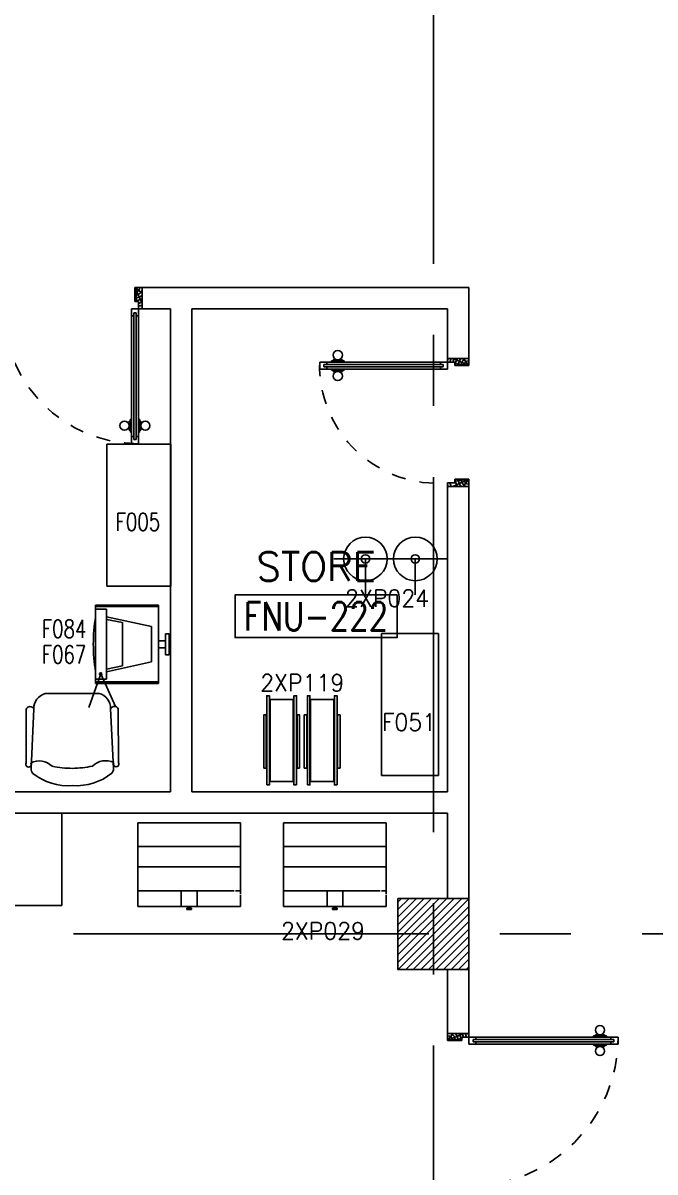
# Model space of a CAD drawing. Extents: x 88852.7 to 88945.7, y 39921.6 to 40001.1.
# Drawn here: x 88865.08 to 88869.53, y 39971.22 to 39979.31 of the extents above; entities that cross this region are included whole.
import ezdxf
from ezdxf.enums import TextEntityAlignment as Align

# ---------------------------------------------------------------- set-up
doc = ezdxf.new("R2010")
doc.units = 0
doc.header["$MEASUREMENT"] = 0
doc.linetypes.add('CENTERX2', pattern=[4, 2.5, -0.5, 0.5, -0.5])
doc.linetypes.add('HIDDEN', pattern=[0.375, 0.25, -0.125])
doc.layers.get('0').update_dxf_attribs({"linetype": 'CONTINUOUS'})
for name, color, linetype in [('A-TEXT', 7, 'CONTINUOUS'), ('AXES', 11, 'CENTERX2'), ('COL', 2, 'CONTINUOUS'), ('DOOR', 7, 'CONTINUOUS'), ('HAT', 8, 'CONTINUOUS'), ('MEDICAL', 4, 'CONTINUOUS'), ('NON-MEDICAL', 4, 'CONTINUOUS'), ('RM-BOX', 4, 'CONTINUOUS'), ('RM-NAME', 2, 'CONTINUOUS'), ('RM-NO', 2, 'CONTINUOUS'), ('WALL', 4, 'CONTINUOUS')]:
    doc.layers.add(name, color=color, linetype=linetype)
doc.styles.add('ROMANS', font='ROMANS.shx', dxfattribs={"width": 0.6})

# ---------------------------------------------------------------- blocks, each defined once
blk = doc.blocks.new('D1000')
at = {"layer": 'DOOR', "color": 7, "linetype": 'ByBlock'}
for p, q in [((0, 0), (-150, 0)), ((-150, 0), (-150, -25)), ((-150, 0), (0, 0)), ((0, -50), (-113.7, 0)), ((0, -50), (-40.1, 0)), ((0, -50), (0, 0)), ((-1050, -25.2), (-1100, -25.2)), ((-1100, -75.2), (-1100, -25.2)), ((-1100, -25.2), (-1100, -75.2)), ((-1050, -75.2), (-1100, -75.2)), ((-1050, -42.2), (-1070, -42.2)), ((-1070, -42.2), (-1070, -58.2)), ((-1050, -58.2), (-1070, -58.2)), ((-1050, -25.2), (-1050, -42.2)), ((-1050, -58.2), (-1050, -75.2)), ((-927.6, -18), (-1017.6, -18)), ((-1017.6, -25.2), (-1017.6, -18)), ((-1017.6, -75.2), (-1017.6, -82.4)), ((-1005, -9), (-940.2, -9)), ((-1005, -18), (-1005, -9)), ((-1005, -18), (-940.2, -18)), ((-940.2, -18), (-940.2, -9)), ((-927.6, -25.2), (-927.6, -18)), ((-927.6, -75.2), (-927.6, -82.4)), ((-200, -42), (-200, -25)), ((-200, -25), (-150, -25)), ((-180, -42), (-200, -42)), ((-200, -75), (-200, -58)), ((-200, -58), (-180, -58)), ((-150, -75), (-200, -75)), ((-180, -58), (-180, -42)), ((-150, -75), (-150, -25)), ((-150, -25), (-100, -25)), ((-100, -25), (-100, -50)), ((0, -50), (-100, -36.6)), ((-100, -50), (0, -50)), ((-927.6, -82.4), (-1017.6, -82.4)), ((-1005, -82.4), (-940.2, -82.4)), ((-1005, -82.4), (-1005, -91.4)), ((-1005, -91.4), (-940.2, -91.4)), ((-940.2, -82.4), (-940.2, -91.4)), ((0, -950), (-113.7, -1000)), ((-100, -975), (-100, -950)), ((0, -950), (-100, -963.4)), ((-100, -950), (0, -950)), ((0, -950), (-40.1, -1000)), ((0, -950), (0, -1000)), ((-150, -975), (-100, -975)), ((-150, -1000), (-150, -975)), ((-150, -1000), (0, -1000)), ((0, -1000), (-150, -1000))]:
    blk.add_line(p, q, dxfattribs=at)
at = {"layer": 'DOOR', "linetype": 'ByBlock'}
for p, q in [((-200, -25), (-1050, -25.2)), ((-200, -42), (-1050, -42.2)), ((-200, -58), (-1050, -58.2)), ((-1050, -75.2), (-200, -75))]:
    blk.add_line(p, q, dxfattribs=at)
at = {"layer": 'DOOR', "color": 7, "linetype": 'ByBlock'}
for centre in [(-972.6, 23.4), (-972.6, -123.7)]:
    blk.add_circle(centre, 32.4, dxfattribs=at)
for centre, radius, start, end in [((0, -50), 134.4, 158.15985, 169.28002), ((0, -50), 74.4, 137.77643, 180), ((0, -50), 54.4, 113.20738, 180), ((0, -50), 154.4, 161.10529, 166.28577), ((0, -50), 114.4, 154.08384, 167.37743), ((0, -50), 94.4, 148.01819, 180), ((0, -50), 34.4, 90, 180), ((0, -50), 14.4, 90, 180), ((0, -950), 94.4, 180, 211.98181), ((0, -950), 74.4, 180, 222.22357), ((0, -950), 54.4, 180, 246.79262), ((0, -950), 34.4, 180, 270), ((0, -950), 14.4, 180, 270), ((0, -950), 154.4, 193.71423, 198.89471), ((0, -950), 134.4, 190.71998, 201.84015)]:
    blk.add_arc(centre, radius, start, end, dxfattribs=at)
at = {"layer": 'DOOR', "linetype": 'HIDDEN', "ltscale": 0.5}
blk.add_arc((-149.4, -24.5), 950.5, 180.04344, 269.96673, dxfattribs=at)
blk = doc.blocks.new('DOOR-110')
at = {"layer": 'DOOR', "color": 0, "linetype": 'ByBlock'}
for p, q in [((0, 1050), (0, 1100)), ((150, 1100), (0, 1100)), ((100, 1075), (100, 1050)), ((150, 1075), (100, 1075)), ((150, 1100), (150, 1075)), ((150, 1025), (150, 1075)), ((200, 1075), (150, 1075)), ((180, 1042), (180, 1058)), ((180, 1058), (200, 1058)), ((200, 1058), (200, 1075)), ((1027.6, 1075), (1027.6, 1082.2)), ((1027.6, 1082.2), (1117.6, 1082.2)), ((1040.2, 1082.2), (1040.2, 1091.2)), ((1105, 1091.2), (1040.2, 1091.2)), ((1105, 1082.2), (1040.2, 1082.2)), ((1105, 1082.2), (1105, 1091.2)), ((1117.6, 1075), (1117.6, 1082.2)), ((1150, 1075), (1150, 1058)), ((1150, 1075), (1200, 1075)), ((1150, 1058), (1170, 1058)), ((1170, 1058), (1170, 1042)), ((1200, 1075), (1200, 1025)), ((1200, 1025), (1200, 1075)), ((100, 1050), (0, 1050)), ((150, 1025), (200, 1025)), ((200, 1042), (180, 1042)), ((200, 1025), (200, 1042)), ((1027.6, 1025), (1027.6, 1017.8)), ((1027.6, 1017.8), (1117.6, 1017.8)), ((1040.2, 1017.8), (1040.2, 1008.8)), ((1105, 1017.8), (1040.2, 1017.8)), ((1105, 1008.8), (1040.2, 1008.8)), ((1105, 1017.8), (1105, 1008.8)), ((1117.6, 1025), (1117.6, 1017.8)), ((1150, 1042), (1150, 1025)), ((1150, 1042), (1170, 1042)), ((1150, 1025), (1200, 1025)), ((100, 50), (0, 50)), ((0, 50), (0, 0)), ((0, 0), (150, 0)), ((150, 0), (0, 0)), ((100, 25), (100, 50)), ((150, 25), (100, 25)), ((150, 0), (150, 25))]:
    blk.add_line(p, q, dxfattribs=at)
at = {"layer": 'DOOR', "linetype": 'ByBlock'}
for p, q in [((0, 1100), (150, 1100)), ((200, 1075), (1150, 1075)), ((200, 1058), (1150, 1058)), ((200, 1042), (1150, 1042)), ((1150, 1025), (200, 1025))]:
    blk.add_line(p, q, dxfattribs=at)
at = {"layer": 'DOOR', "color": 9, "linetype": 'ByBlock'}
for p, q in [((0, 1050), (40.1, 1100)), ((0, 1050), (113.7, 1100)), ((0, 1050), (100, 1063.4)), ((0, 50), (40.1, 0)), ((0, 50), (113.7, 0)), ((0, 50), (100, 36.6))]:
    blk.add_line(p, q, dxfattribs=at)
at = {"layer": 'DOOR', "color": 0, "linetype": 'ByBlock'}
for centre in [(1072.6, 1123.5), (1072.6, 976.5)]:
    blk.add_circle(centre, 32.4, dxfattribs=at)
at = {"layer": 'DOOR', "color": 9, "linetype": 'ByBlock'}
for centre, radius, start, end in [((0, 1050), 34.4, 0, 90), ((0, 1050), 14.4, 0, 90), ((0, 1050), 54.4, 0, 66.79262), ((0, 1050), 74.4, 0, 42.22357), ((0, 1050), 94.4, 0, 31.98181), ((0, 1050), 114.4, 12.62257, 25.91616), ((0, 1050), 134.4, 10.71998, 21.84015), ((0, 1050), 154.4, 13.71423, 18.89471), ((0, 50), 14.4, 270, 0), ((0, 50), 34.4, 270, 0), ((0, 50), 54.4, 293.20738, 0), ((0, 50), 74.4, 317.77643, 0), ((0, 50), 94.4, 328.01819, 0), ((0, 50), 134.4, 338.15985, 349.28002), ((0, 50), 154.4, 341.10529, 346.28577)]:
    blk.add_arc(centre, radius, start, end, dxfattribs=at)
at = {"layer": 'DOOR', "linetype": 'HIDDEN', "ltscale": 0.5}
blk.add_arc((150, 1075), 1050, 270, 0, dxfattribs=at)
at = {"layer": 'WALL', "linetype": 'ByBlock'}
for p, q in [((0, 1100), (150, 1100)), ((0, 0), (150, 0))]:
    blk.add_line(p, q, dxfattribs=at)
blk = doc.blocks.new('RM1')
at = {"layer": 'RM-BOX'}
blk.add_lwpolyline([(569.9, -200), (-569.9, -200), (-569.9, -500), (569.9, -500)], close=True, dxfattribs=at)
at = {"layer": 'RM-NAME', "style": 'ROMANS'}
for tag, p in [('ROOMNAME1', (0, 323.8)), ('ROOMNAME2', (0, 0))]:
    blk.add_attdef(tag, text='', height=200, dxfattribs=at).set_placement(p, align=Align.MIDDLE)
at = {"layer": 'RM-NO', "style": 'ROMANS', "width": 0.8}
blk.add_attdef('ROOMNO', text='', height=200, dxfattribs=at).set_placement((0, -350), align=Align.MIDDLE)
blk = doc.blocks.new('DOOR90')
at = {"layer": 'DOOR', "linetype": 'ByBlock'}
for p, q in [((0, 0), (-150, 0)), ((-200, -25), (-1000, -25)), ((-200, -42), (-1000, -42)), ((-200, -58), (-1000, -58)), ((-1000, -75), (-200, -75))]:
    blk.add_line(p, q, dxfattribs=at)
at = {"layer": 'DOOR', "color": 0, "linetype": 'ByBlock'}
for p, q in [((-150, 0), (-150, -25)), ((-150, 0), (0, 0)), ((0, -50), (0, 0)), ((-1050, -25), (-1050, -75)), ((-1050, -75), (-1050, -25)), ((-1000, -25), (-1050, -25)), ((-1000, -75), (-1050, -75)), ((-1020, -42), (-1020, -58)), ((-1000, -42), (-1020, -42)), ((-1000, -58), (-1020, -58)), ((-1000, -25), (-1000, -42)), ((-1000, -58), (-1000, -75)), ((-967.6, -25), (-967.6, -17.8)), ((-877.6, -17.8), (-967.6, -17.8)), ((-967.6, -75), (-967.6, -82.2)), ((-955, -17.8), (-955, -8.8)), ((-955, -8.8), (-890.2, -8.8)), ((-955, -17.8), (-890.2, -17.8)), ((-890.2, -17.8), (-890.2, -8.8)), ((-877.6, -25), (-877.6, -17.8)), ((-877.6, -75), (-877.6, -82.2)), ((-200, -42), (-200, -25)), ((-200, -25), (-150, -25)), ((-180, -42), (-200, -42)), ((-200, -75), (-200, -58)), ((-200, -58), (-180, -58)), ((-150, -75), (-200, -75)), ((-180, -58), (-180, -42)), ((-150, -75), (-150, -25)), ((-150, -25), (-100, -25)), ((-100, -25), (-100, -50)), ((-100, -50), (0, -50)), ((-877.6, -82.2), (-967.6, -82.2)), ((-955, -82.2), (-955, -91.2)), ((-955, -82.2), (-890.2, -82.2)), ((-955, -91.2), (-890.2, -91.2)), ((-890.2, -82.2), (-890.2, -91.2)), ((-150, -900), (-150, -875)), ((-150, -875), (-100, -875)), ((-100, -850), (0, -850)), ((-100, -875), (-100, -850)), ((0, -850), (0, -900)), ((0, -900), (-150, -900)), ((-150, -900), (0, -900))]:
    blk.add_line(p, q, dxfattribs=at)
at = {"layer": 'DOOR', "color": 9, "linetype": 'ByBlock'}
for p, q in [((0, -50), (-113.7, 0)), ((0, -50), (-40.1, 0)), ((0, -50), (-100, -36.6)), ((0, -850), (-113.7, -900)), ((0, -850), (-100, -863.4)), ((0, -850), (-40.1, -900))]:
    blk.add_line(p, q, dxfattribs=at)
at = {"layer": 'DOOR', "color": 0, "linetype": 'ByBlock'}
for centre in [(-922.6, 23.5), (-922.6, -123.5)]:
    blk.add_circle(centre, 32.4, dxfattribs=at)
at = {"layer": 'DOOR', "color": 9, "linetype": 'ByBlock'}
for centre, radius, start, end in [((0, -50), 74.4, 137.77643, 180), ((0, -50), 54.4, 113.20738, 180), ((0, -50), 154.4, 161.10529, 166.28577), ((0, -50), 134.4, 158.15985, 169.28002), ((0, -50), 114.4, 154.08384, 167.37743), ((0, -50), 94.4, 148.01819, 180), ((0, -50), 34.4, 90, 180), ((0, -50), 14.4, 90, 180), ((0, -850), 154.4, 193.71423, 198.89471), ((0, -850), 134.4, 190.71998, 201.84015), ((0, -850), 94.4, 180, 211.98181), ((0, -850), 74.4, 180, 222.22357), ((0, -850), 54.4, 180, 246.79262), ((0, -850), 34.4, 180, 270), ((0, -850), 14.4, 180, 270)]:
    blk.add_arc(centre, radius, start, end, dxfattribs=at)
at = {"layer": 'DOOR', "linetype": 'HIDDEN', "ltscale": 0.5}
blk.add_arc((-222.2, -50), 828.2, 178.27012, 275.00304, dxfattribs=at)
blk = doc.blocks.new('COL50')
at = {"layer": 'COL'}
blk.add_lwpolyline([(-250, 250), (-250, -250), (250, -250), (250, 250)], close=True, dxfattribs=at)
blk = doc.blocks.new('*X543')
at = {"color": 0}
for p, q in [((73379.2, 162739.8), (73829.1, 163189.7)), ((73379.2, 162792.9), (73776.1, 163189.7)), ((73379.2, 162845.9), (73723, 163189.7)), ((73379.2, 162898.9), (73670, 163189.7)), ((73379.2, 162952), (73617, 163189.7)), ((73379.2, 163005), (73563.9, 163189.7)), ((73379.2, 163058), (73510.9, 163189.7)), ((73379.2, 163111.1), (73457.9, 163189.7)), ((73379.2, 163164.1), (73404.9, 163189.7)), ((73382.1, 162689.7), (73879.2, 163186.8)), ((73435.2, 162689.7), (73879.2, 163133.8)), ((73488.2, 162689.7), (73879.2, 163080.7)), ((73541.2, 162689.7), (73879.2, 163027.7)), ((73594.3, 162689.7), (73879.2, 162974.7)), ((73647.3, 162689.7), (73879.2, 162921.6)), ((73700.3, 162689.7), (73879.2, 162868.6)), ((73753.4, 162689.7), (73879.2, 162815.6)), ((73806.4, 162689.7), (73879.2, 162762.5)), ((73859.4, 162689.7), (73879.2, 162709.5))]:
    blk.add_line(p, q, dxfattribs=at)

msp = doc.modelspace()

# ---------------------------------------------------------------- linework, layer by layer
at = {"layer": 'AXES'}
for p, q in [((88867.9703, 39921.6153), (88867.9703, 40000.4279)), ((88853.4386, 39972.8996), (88876.9703, 39972.8996))]:
    msp.add_line(p, q, dxfattribs=at)
at = {"layer": 'MEDICAL'}
for p, q in [((88867.2687, 39975.539), (88867.4925, 39975.539)), ((88867.4925, 39975.539), (88867.4925, 39975.2856)), ((88867.4925, 39975.539), (88867.7162, 39975.539)), ((88867.6194, 39975.539), (88867.8432, 39975.539)), ((88867.8432, 39975.539), (88867.8432, 39975.2856)), ((88867.8432, 39975.539), (88868.067, 39975.539)), ((88865.5933, 39975.1848), (88865.5933, 39975.2144)), ((88866.0362, 39975.2144), (88865.5933, 39975.2144)), ((88866.0362, 39975.2045), (88865.5933, 39975.2045)), ((88865.5933, 39975.1848), (88865.5933, 39974.6927)), ((88865.6706, 39975.1848), (88865.5933, 39975.1848)), ((88865.6706, 39975.1848), (88865.6706, 39974.6927)), ((88866.0362, 39975.2144), (88866.0362, 39974.6632)), ((88865.6706, 39975.1321), (88865.987, 39975.0635)), ((88865.6706, 39975.1135), (88865.7832, 39975.0915)), ((88865.7832, 39975.0915), (88865.7832, 39974.786)), ((88865.987, 39975.0635), (88865.987, 39974.814)), ((88866.0854, 39975.0126), (88866.1099, 39975.0126)), ((88866.0854, 39975.0126), (88866.0854, 39974.8649)), ((88866.1099, 39975.0126), (88866.1099, 39974.8649)), ((88866.0362, 39974.9634), (88866.0854, 39974.9634)), ((88866.0362, 39974.9142), (88866.0854, 39974.9142)), ((88866.0854, 39974.8649), (88866.1099, 39974.8649)), ((88865.6706, 39974.7454), (88865.987, 39974.814)), ((88865.6706, 39974.7641), (88865.7832, 39974.786)), ((88865.6296, 39974.7292), (88865.5447, 39974.4924)), ((88865.5933, 39974.6927), (88865.5933, 39974.6632)), ((88865.6706, 39974.6927), (88865.5933, 39974.6927)), ((88865.6296, 39974.7292), (88865.7343, 39974.5006)), ((88866.0362, 39974.673), (88865.5933, 39974.673)), ((88866.0362, 39974.6632), (88865.5933, 39974.6632)), ((88866.984, 39974.5493), (88866.8215, 39974.5493)), ((88866.8215, 39974.5493), (88866.8215, 39973.9717)), ((88866.984, 39973.9717), (88866.984, 39974.5493)), ((88867.2693, 39974.5493), (88867.1068, 39974.5493)), ((88867.1068, 39974.5493), (88867.1068, 39973.9717)), ((88867.2693, 39973.9717), (88867.2693, 39974.5493)), ((88866.8215, 39973.9717), (88866.984, 39973.9717)), ((88867.1068, 39973.9717), (88867.2693, 39973.9717)), ((88866.6127, 39973.6821), (88865.8904, 39973.6821)), ((88865.8904, 39973.0932), (88865.8904, 39973.6821)), ((88866.6127, 39973.1825), (88866.6127, 39973.6821)), ((88867.6389, 39973.6821), (88866.9167, 39973.6821)), ((88866.9167, 39973.0932), (88866.9167, 39973.6821)), ((88867.6389, 39973.1825), (88867.6389, 39973.6821)), ((88866.6127, 39973.5154), (88865.8904, 39973.5154)), ((88867.6389, 39973.5154), (88866.9167, 39973.5154)), ((88866.6127, 39973.371), (88865.8904, 39973.371)), ((88867.6389, 39973.371), (88866.9167, 39973.371)), ((88866.5689, 39973.2043), (88865.8904, 39973.2043)), ((88866.196, 39973.0932), (88866.196, 39973.2043)), ((88866.3071, 39973.0932), (88866.3071, 39973.2043)), ((88866.6127, 39973.2043), (88866.5782, 39973.2043)), ((88866.6127, 39973.0932), (88866.6127, 39973.1762)), ((88867.5951, 39973.2043), (88866.9167, 39973.2043)), ((88867.2222, 39973.0932), (88867.2222, 39973.2043)), ((88867.3333, 39973.0932), (88867.3333, 39973.2043)), ((88867.6389, 39973.2043), (88867.6044, 39973.2043)), ((88867.6389, 39973.0932), (88867.6389, 39973.1762)), ((88866.6127, 39973.0932), (88865.8904, 39973.0932)), ((88866.2681, 39973.0824), (88866.2351, 39973.0824)), ((88866.2351, 39973.0715), (88866.2351, 39973.0824)), ((88866.2681, 39973.0715), (88866.2351, 39973.0715)), ((88866.2381, 39973.0715), (88866.2381, 39973.0824)), ((88866.2414, 39973.0715), (88866.2414, 39973.0824)), ((88866.2447, 39973.0715), (88866.2447, 39973.0824)), ((88866.2481, 39973.0715), (88866.2481, 39973.0824)), ((88866.2486, 39973.0824), (88866.2486, 39973.0932)), ((88866.2514, 39973.0715), (88866.2514, 39973.0824)), ((88866.2545, 39973.0824), (88866.2545, 39973.0932)), ((88866.2547, 39973.0715), (88866.2547, 39973.0824)), ((88866.2581, 39973.0715), (88866.2581, 39973.0824)), ((88866.2614, 39973.0715), (88866.2614, 39973.0824)), ((88866.2647, 39973.0715), (88866.2647, 39973.0824)), ((88866.2681, 39973.0715), (88866.2681, 39973.0824)), ((88867.6389, 39973.0932), (88866.9167, 39973.0932)), ((88867.2943, 39973.0824), (88867.2613, 39973.0824)), ((88867.2613, 39973.0715), (88867.2613, 39973.0824)), ((88867.2943, 39973.0715), (88867.2613, 39973.0715)), ((88867.2643, 39973.0715), (88867.2643, 39973.0824)), ((88867.2676, 39973.0715), (88867.2676, 39973.0824)), ((88867.271, 39973.0715), (88867.271, 39973.0824)), ((88867.2743, 39973.0715), (88867.2743, 39973.0824)), ((88867.2748, 39973.0824), (88867.2748, 39973.0932)), ((88867.2776, 39973.0715), (88867.2776, 39973.0824)), ((88867.2808, 39973.0824), (88867.2808, 39973.0932)), ((88867.281, 39973.0715), (88867.281, 39973.0824)), ((88867.2843, 39973.0715), (88867.2843, 39973.0824)), ((88867.2876, 39973.0715), (88867.2876, 39973.0824)), ((88867.291, 39973.0715), (88867.291, 39973.0824)), ((88867.2943, 39973.0715), (88867.2943, 39973.0824))]:
    msp.add_line(p, q, dxfattribs=at)
for points in [[(88866.7982, 39973.9482), (88866.8162, 39973.9482), (88866.8162, 39974.5762), (88866.7982, 39974.5762)], [(88867.0072, 39973.9482), (88866.9892, 39973.9482), (88866.9892, 39974.5762), (88867.0072, 39974.5762)], [(88867.0835, 39973.9482), (88867.1015, 39973.9482), (88867.1015, 39974.5762), (88867.0835, 39974.5762)], [(88867.2925, 39973.9482), (88867.2745, 39973.9482), (88867.2745, 39974.5762), (88867.2925, 39974.5762)], [(88866.7766, 39974.0669), (88866.7946, 39974.0669), (88866.7946, 39974.4413), (88866.7766, 39974.4413)], [(88867.0288, 39974.0669), (88867.0108, 39974.0669), (88867.0108, 39974.4413), (88867.0288, 39974.4413)], [(88867.0619, 39974.0669), (88867.0799, 39974.0669), (88867.0799, 39974.4413), (88867.0619, 39974.4413)], [(88867.3141, 39974.0669), (88867.2961, 39974.0669), (88867.2961, 39974.4413), (88867.3141, 39974.4413)]]:
    msp.add_lwpolyline(points, close=True, dxfattribs=at)
at = {"layer": 'MEDICAL', "const_width": 0.000738}
for points in [[(88865.5447, 39974.4924, 1), (88865.5447, 39974.4917, 1)], [(88865.7343, 39974.5009, 1), (88865.7343, 39974.5002, 1)]]:
    msp.add_lwpolyline(points, format="xyb", close=True, dxfattribs=at)
at = {"layer": 'MEDICAL'}
for centre, radius in [((88867.4925, 39975.539), 0.1535), ((88867.8432, 39975.539), 0.1535), ((88867.4925, 39975.539), 0.0298), ((88867.8432, 39975.539), 0.0298), ((88865.6291, 39974.7297), 0.00868), ((88865.6291, 39974.7297), 0.00533)]:
    msp.add_circle(centre, radius, dxfattribs=at)
msp.add_arc((88866.7632, 39974.9388), 1.1858, 170.61528, 189.38472, dxfattribs=at)
at = {"layer": 'NON-MEDICAL'}
for p, q in [((88865.6717, 39975.3476), (88865.6717, 39976.3476)), ((88865.6717, 39976.3476), (88866.1217, 39976.3476)), ((88866.1217, 39976.3476), (88866.1217, 39975.3476)), ((88866.1217, 39975.3476), (88865.6717, 39975.3476)), ((88867.6058, 39975.0144), (88867.6058, 39974.0144)), ((88868.0058, 39975.0144), (88867.6058, 39975.0144)), ((88868.0058, 39974.0144), (88868.0058, 39975.0144)), ((88867.6058, 39974.0144), (88868.0058, 39974.0144)), ((88865.355, 39973.7496), (88865.355, 39973.0996)), ((88861.0203, 39973.0996), (88865.355, 39973.0996))]:
    msp.add_line(p, q, dxfattribs=at)
at = {"layer": 'NON-MEDICAL', "extrusion": (0, 0, -1)}
for p, q in [((88865.4281, 39974.592), (88865.2389, 39974.5914)), ((88865.6173, 39974.5927), (88865.4281, 39974.592)), ((88865.1042, 39974.4828), (88865.1055, 39974.1045)), ((88865.1402, 39974.0632), (88865.1582, 39974.483)), ((88865.6987, 39974.4849), (88865.7197, 39974.0652)), ((88865.7528, 39974.4851), (88865.754, 39974.1067))]:
    msp.add_line(p, q, dxfattribs=at)
for centre, radius, start, end in [((-88865.2661, 39974.4869), 0.108, 357.9438, 75.40436), ((-88865.5908, 39974.488), 0.108, 104.204, 181.66456), ((-88865.1313, 39974.4689), 0.0304, 27.22552, 152.38284), ((-88865.7258, 39974.4709), 0.0304, 27.22552, 152.38284), ((-88865.1948, 39973.9822), 0.1352, 64.8807, 133.77179), ((-88865.6656, 39973.9838), 0.1352, 45.83657, 114.72766), ((-88865.1215, 39974.0933), 0.0195, 144.64829, 34.96008), ((-88865.1911, 39974.0615), 0.051, 320.2645, 1.892), ((-88865.4371, 39974.8158), 0.7509, 270.54762, 281.42695), ((-88865.4176, 39974.8158), 0.7509, 258.18141, 269.06074), ((-88865.6687, 39974.0631), 0.051, 177.71636, 219.34386), ((-88865.7381, 39974.0954), 0.0195, 144.64829, 34.96008), ((-88865.4042, 39974.3546), 0.412, 266.36093, 307.75712), ((-88865.4537, 39974.3548), 0.412, 231.85124, 273.24743)]:
    msp.add_arc(centre, radius, start, end, dxfattribs=at)
at = {"layer": 'WALL'}
for p, q in [((88865.9203, 39977.2996), (88865.9203, 39977.4496)), ((88865.9203, 39977.4496), (88868.2203, 39977.4496)), ((88868.2203, 39976.9496), (88868.2203, 39977.4496)), ((88865.9203, 39977.2996), (88866.1203, 39977.2996)), ((88866.1203, 39973.8996), (88866.1203, 39977.2996)), ((88866.2703, 39977.2996), (88868.0703, 39977.2996)), ((88866.2703, 39973.8996), (88866.2703, 39977.2996)), ((88868.0703, 39976.9496), (88868.0703, 39977.2996)), ((88868.0703, 39976.9496), (88868.2203, 39976.9496)), ((88868.0703, 39976.0496), (88868.2203, 39976.0496)), ((88868.0703, 39973.8996), (88868.0703, 39976.0496)), ((88868.2203, 39973.1496), (88868.2203, 39976.0496)), ((88861.0203, 39973.8996), (88866.1203, 39973.8996)), ((88866.2703, 39973.8996), (88868.0703, 39973.8996)), ((88861.0203, 39973.7496), (88868.0703, 39973.7496)), ((88868.0703, 39973.1496), (88868.0703, 39973.7496)), ((88868.0703, 39972.1996), (88868.0703, 39972.6496)), ((88868.2203, 39972.1996), (88868.2203, 39972.6496)), ((88868.2203, 39972.1996), (88868.0703, 39972.1996))]:
    msp.add_line(p, q, dxfattribs=at)

# ---------------------------------------------------------------- block references
at = {"layer": 'COL', "xscale": 0.001000000003841706, "yscale": 0.000999999996565748, "zscale": 0.001}
msp.add_blockref('COL50', (88867.9703, 39972.8996), dxfattribs=at)
at = {"layer": 'DOOR', "color": 0, "linetype": 'Continuous', "xscale": -0.000999999996565748, "yscale": 0.000999999996565748, "zscale": 0.001, "rotation": 270}
msp.add_blockref('D1000', (88865.9203, 39977.4496), dxfattribs=at)
at = {"layer": 'DOOR', "color": 0, "linetype": 'ByBlock', "xscale": 0.001000000003841706, "yscale": 0.000999999996565748, "zscale": 0.001}
msp.add_blockref('DOOR90', (88868.2203, 39976.9496), dxfattribs=at)
at = {"layer": 'DOOR', "color": 0, "linetype": 'Continuous', "xscale": 0.001000000003841706, "yscale": 0.000999999996565748, "zscale": 0.001}
msp.add_blockref('DOOR-110', (88868.0703, 39971.0996), dxfattribs=at)
at = {"layer": 'HAT', "xscale": 0.001000000003841706, "yscale": 0.000999999996565748, "zscale": 0.001}
msp.add_blockref('*X543', (88794.341, 39809.9598), dxfattribs=at)
at = {"layer": 'RM-NO', "xscale": 0.001000000003841706, "yscale": 0.000999999996565748, "zscale": 0.001}
msp.add_blockref('RM1', (88867.1452, 39975.4856), dxfattribs=at).add_auto_attribs({'ROOMNO': 'FNU-222', 'ROOMNAME2': 'STORE'})

# ---------------------------------------------------------------- texts
at = {"layer": 'A-TEXT', "color": 7, "style": 'ROMANS', "width": 0.75}
for s, p in [('F005', (88865.7343, 39975.7365)), ('F084', (88865.2155, 39974.9845)), ('F067', (88865.2146, 39974.8041))]:
    msp.add_text(s, height=0.125, dxfattribs=at).set_placement(p)
at = {"layer": 'A-TEXT', "color": 7, "ltscale": 400, "style": 'ROMANS', "width": 0.95}
for s, p in [('2XP024', (88867.3493, 39975.2025)), ('2XP119', (88866.752, 39974.6072)), ('F051', (88867.6085, 39974.33)), ('2XP029', (88866.8981, 39972.8614))]:
    msp.add_text(s, height=0.12, dxfattribs=at).set_placement(p)

doc.saveas('drawing.dxf')
